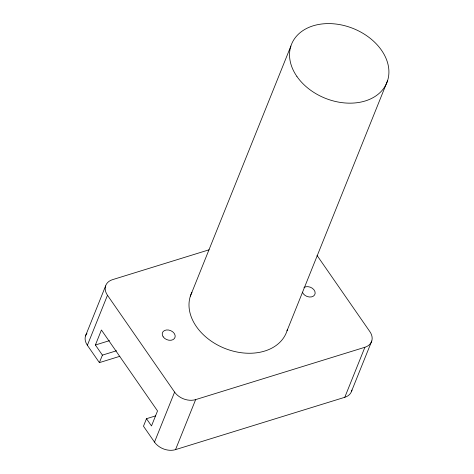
<?xml version="1.0" encoding="UTF-8"?>
<svg xmlns="http://www.w3.org/2000/svg" width="474" height="474" viewBox="0 0 474 474"><rect width="100%" height="100%" fill="white"/><g stroke="black" fill="none" stroke-linecap="round" stroke-linejoin="round"><path stroke-width="0.71" d="M85.51 335.93L105.619 285.911M119.833 356.306L99.392 362.628L87.364 345.285L107.474 295.266A15.808 11.56 21.9 0 1 112.48 279.678L209.099 249.798M99.392 362.628L102.408 355.127L95.392 345.007L101.424 330.005L157.528 410.928L151.496 425.93L146.49 418.708L155.656 415.87M190.347 296.161L290.888 46.067M146.49 418.708L143.474 426.209L154.494 442.106A15.808 11.56 21.9 0 0 163.974 449.103L165.947 449.702A15.808 11.56 21.9 0 0 175.528 449.636L344.788 397.289A15.808 11.56 21.9 0 0 351.056 392.454L371.758 341.037M154.494 442.106L174.604 392.087L107.474 295.266M175.528 449.636L195.638 399.618L364.897 347.27A15.808 11.56 21.9 0 0 369.904 331.687L317.041 255.439M287.031 330.787L387.566 80.693M344.788 397.289L364.897 347.27M95.392 345.007L109.494 340.646M102.408 355.127L116.509 350.766M195.638 399.618A15.808 11.56 21.9 0 1 174.604 392.087M87.364 345.285A15.808 11.56 21.9 0 1 86.938 333.263M287.422 329.448A51.382 37.576 21.9 0 1 225.381 348.621A51.382 37.576 21.9 0 1 191.934 292.262M303.947 287.528A6.719 4.912 21.9 0 1 313.889 289.697A6.719 4.912 21.9 0 1 311.584 296.878A6.719 4.912 21.9 0 1 302.442 292.215M351.898 390.078A15.808 11.56 21.9 0 1 351.649 391.056M163.174 336.83A6.719 4.912 21.9 0 0 174.42 338.519A6.719 4.912 21.9 0 0 168.519 330.011A6.719 4.912 21.9 0 0 163.174 336.83M296.914 76.468A51.382 37.576 21.9 0 0 382.945 89.373A51.382 37.576 21.9 0 0 337.826 24.298A51.382 37.576 21.9 0 0 296.914 76.468"/></g></svg>
